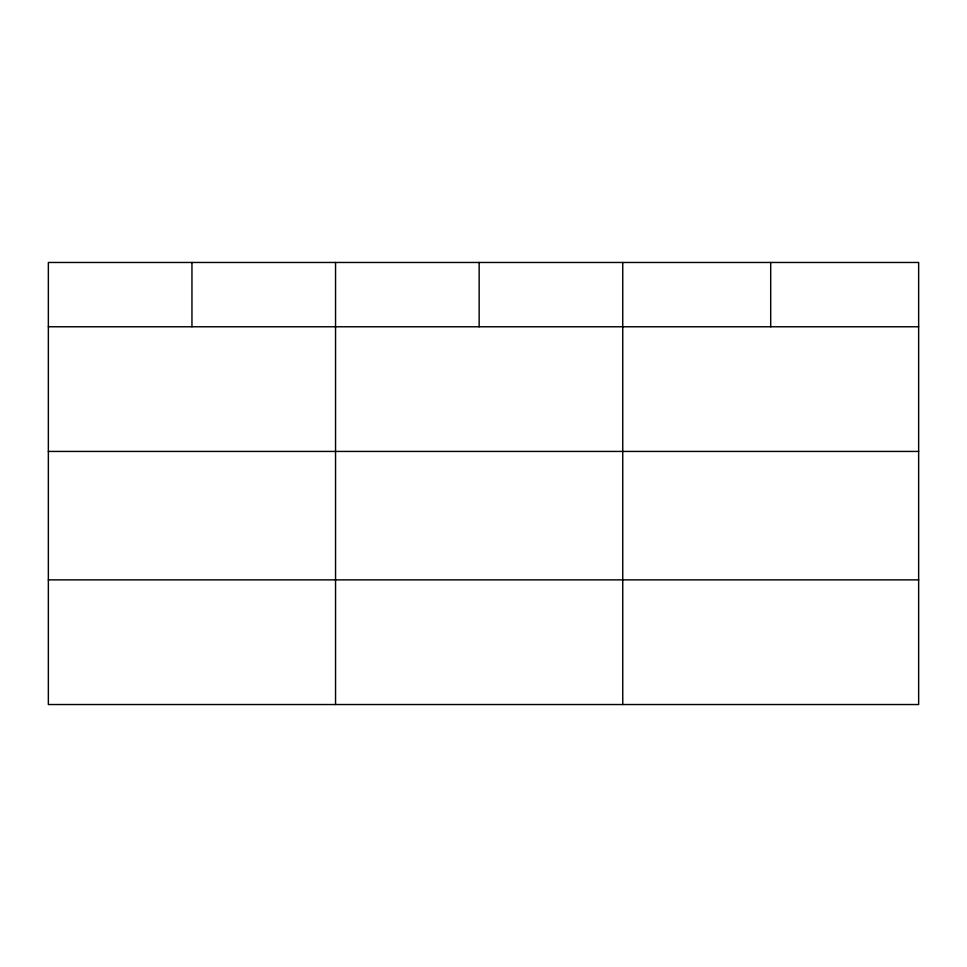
<?xml version="1.0" encoding="UTF-8"?>
<svg xmlns="http://www.w3.org/2000/svg" width="967" height="967" viewBox="0 0 967 967"><rect width="100%" height="100%" fill="white"/><g stroke="black" fill="none" stroke-linecap="round" stroke-linejoin="round"><path stroke-width="1.45" d="M918.65 451.432L918.65 262.468L48.35 262.468L48.35 704.532L918.65 704.532L918.65 451.432L48.35 451.432M48.35 326.773L918.65 326.773M48.35 579.874L918.65 579.874M770.699 262.468L770.699 326.773M622.748 262.468L622.748 704.532M479.148 262.468L479.148 326.773M335.549 262.468L335.549 704.532M191.95 262.468L191.95 326.773"/></g></svg>
